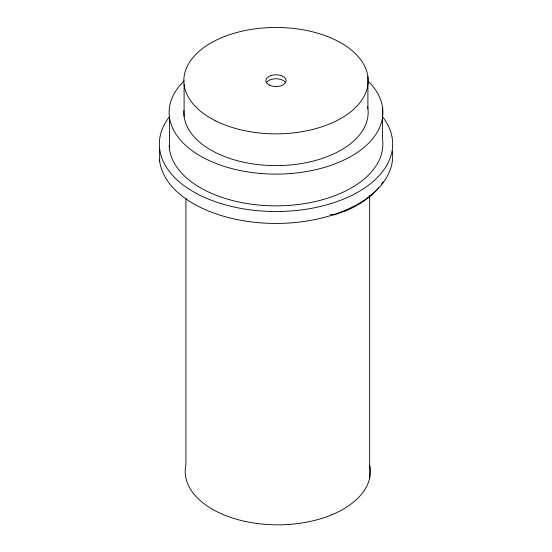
<?xml version="1.0" encoding="UTF-8"?>
<svg xmlns="http://www.w3.org/2000/svg" width="552" height="552" viewBox="0 0 552 552"><rect width="100%" height="100%" fill="white"/><g stroke="black" fill="none" stroke-linecap="round" stroke-linejoin="round"><path stroke-width="0.83" d="M330.406 214.431L333.774 214.942L346.428 210.685A112.222 64.791 0 0 0 378.631 187.852M382.57 107.854L382.57 139.608A106.867 61.7 0 0 1 280.968 205.799A106.867 61.7 0 0 1 169.153 145.349M369.64 195.512L369.64 478.149M367.901 76.728L367.901 108.482M185.92 198.32L185.92 464.584A92.605 53.468 0 0 0 276.711 524.828A92.605 53.468 0 0 0 369.888 465.812M184.099 84.587L184.099 116.348M169.429 116.969L169.429 148.723M159.645 149.143L159.645 161.053M383.06 117.39A116.672 67.358 0 0 1 275.593 211.526A116.672 67.358 0 0 1 169.271 116.962M392.355 151.096A116.672 67.358 0 0 1 283.183 223.305A116.672 67.358 0 0 1 159.473 159.39M368.232 81.247A106.867 61.7 0 0 1 344.655 159.694A106.867 61.7 0 0 1 206.758 159.411A106.867 61.7 0 0 1 184.161 80.868M367.653 106.86A92.156 53.206 0 0 1 279.264 165.586A92.156 53.206 0 0 1 183.899 110.621M266.857 82.082A10.15 5.865 0 0 1 276.58 78.777A10.15 5.865 0 0 1 285.584 82.696M383.129 181.76A112.222 64.791 0 0 1 381.618 184.002M215.832 120.957A92.156 53.206 0 0 0 366.535 90.597A92.156 53.206 0 0 0 245.64 30.422A92.156 53.206 0 0 0 215.832 120.957M269.369 85.098A10.15 5.865 0 0 0 285.977 81.751A10.15 5.865 0 0 0 272.653 75.127A10.15 5.865 0 0 0 269.369 85.098"/></g></svg>
